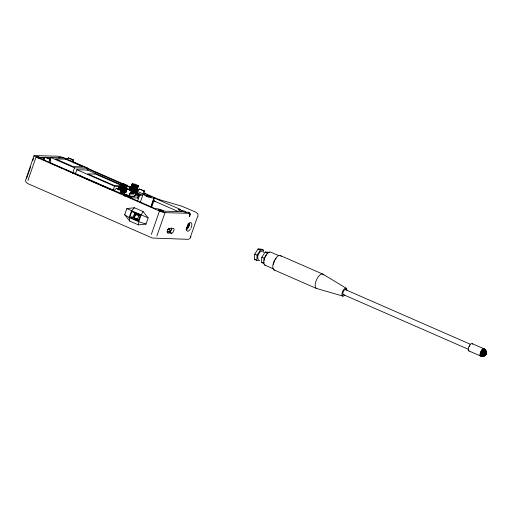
<?xml version="1.0" encoding="UTF-8"?>
<svg xmlns="http://www.w3.org/2000/svg" width="512" height="512" viewBox="0 0 512 512"><rect width="100%" height="100%" fill="white"/><g stroke="black" fill="none" stroke-linecap="round" stroke-linejoin="round"><path stroke-width="0.77" d="M480.474 352.288L480.051 354.97L480.525 356L481.914 356.429L484.627 355.789C487.437 354.189 486.675 349.581 483.648 348.698L481.965 349.69L480.474 352.288L486.016 353.843L485.248 355.296L482.912 356.403L480.525 356L468.736 350.848M189.766 214.707L189.446 216.704L190.144 214.701L189.946 213.35L187.661 212.077L189.171 213.165M44.128 159.558A5.722 0.896 19.2 0 1 42.496 159.328L120.762 193.37A5.722 0.896 19.2 0 1 128.666 195.456A5.722 0.896 19.2 0 1 129.875 197.357L129.101 197.197L155.718 208.838A5.722 0.896 19.2 0 1 158.995 209.146A5.722 0.896 19.2 0 1 164.57 211.174L181.99 211.674A5.722 0.896 19.2 0 1 178.413 209.702A5.722 0.896 19.2 0 1 180.646 209.555L154.022 197.914L153.843 200.877L151.533 207.507M188.493 226.995L189.152 223.302M259.782 260.506L256.794 260.416L254.432 259.386L254.752 254.144L258.054 248.986L261.05 249.069L263.405 250.099L263.27 252.346M256.794 260.416L257.107 255.174L260.416 250.016L263.405 250.099M263.955 262.016L263.866 263.514L261.504 262.483L261.824 257.235L265.126 252.077L268.122 252.166L269.299 252.678M264.045 260.512L264.179 258.266L267.488 253.107L265.126 252.077M138.432 224.89L138.714 221.715L141.037 215.04L143.078 211.546L134.432 207.763L126.835 208.582L124.691 214.746L129.786 221.114L138.432 224.89L146.029 224.077L148.173 217.914L143.078 211.546M485.811 353.76C485.766 354.931 485.734 348.499 483.13 348.787M483.853 356.038L485.421 354.893L486.336 351.795L484.928 349.395L483.648 348.698M45.254 157.254L49.619 159.162L49.075 162.202L50.835 162.253L50.381 159.181L46.022 157.274L45.254 157.254L42.944 159.52L44.122 159.558M72.378 161.338L72.653 159.821L68.288 157.914L66.899 159.27M116.346 188.326L120.704 190.234L120.16 193.274L121.92 193.325L121.472 190.253L117.107 188.346L116.346 188.326L114.029 190.592M137.523 190.81L139.373 188.998L143.731 190.906L143.187 193.946L140.474 201.747M485.856 353.715L485.248 355.296L484.23 356.019L481.504 356.269C480.256 353.888 481.971 350.042 484.512 349.235L485.722 350.976L485.728 354.285C487.046 351.635 484.147 355.61 485.952 354.074L480.883 351.322M34.029 155.667L25.606 180.154L25.875 181.978L27.603 183.526L152.346 238.029L188.25 239.341L189.926 238.573L190.944 236.858M197.946 216.755L197.939 213.882L195.789 212.134L181.754 206.176L158.106 199.258L159.411 199.725L144.794 193.331M151.168 207.034L153.907 198.042A5.722 0.896 19.2 0 1 146.003 195.955A5.722 0.896 19.2 0 1 144.794 194.061L145.574 194.214M26.656 178.17L30.592 166.867M32.691 160.845L33.478 158.579M27.936 180.416L36.07 157.056A4.294 0.672 19.2 0 1 34.528 155.571L58.125 156.243A4.294 0.672 19.2 0 1 63.654 157.843M38.144 158.208L38.637 156.794L42.074 158.406L39.392 157.978L36.659 156.582L38.637 156.794M39.546 158.682L40.038 157.261M50.01 160.205L50.938 157.536L74.515 167.846L87.808 168.23L87.11 170.227M72.883 172.518L74.515 167.846M120.845 184.602L87.475 170.01L76.838 169.702L75.398 173.843L113.12 190.336L114.637 190.381M113.12 190.336L114.56 186.202L120.64 186.374M117.888 189.453L118.906 186.605L120.064 186.637M118.08 189.242L119.008 186.573M118.221 189.222L119.155 186.554M118.387 189.075L118.906 186.605M118.4 189.222L119.098 187.219M118.547 189.197L119.085 187.072M118.515 189.99L119.245 187.194M126.925 185.12L125.645 188.794L125.958 189.21L123.405 188.819L119.763 187.091L121.056 183.315L124.218 183.91L127.251 185.44L124.077 184.947L121.056 183.315M118.976 189.453L119.443 187.322M119.802 187.155L121.19 183.258M119.872 187.232L121.146 183.558M119.968 187.315L121.242 183.642M119.238 189.6L119.674 187.456M120.09 187.405L121.37 183.731M120.32 186.925L121.088 184.723M120.243 187.501L121.517 183.834M119.526 189.741L119.936 187.597M120.416 187.603L121.696 183.936M119.84 189.894L120.538 187.891L120.224 187.738M120.621 187.712L121.894 184.045M120.838 187.827L122.118 184.154M120.173 190.042L120.87 188.038L120.538 187.891M121.082 187.936L122.362 184.269M120.531 190.195L121.229 188.192L120.87 188.038M121.338 188.058L122.618 184.384M121.613 188.173L122.893 184.499M120.902 190.349L121.6 188.346L121.229 188.192M121.894 188.288L123.174 184.614M121.056 191.162L121.984 188.493L121.6 188.346M122.189 188.403L123.469 184.73M121.984 188.493L122.381 188.64L121.446 191.309L123.027 191.821L125.901 192.262L126.419 189.792M122.496 188.512L123.77 184.845M121.85 191.45L122.778 188.774L126.899 189.549L125.805 188.602M122.797 188.621L124.077 184.947M123.104 188.723L124.384 185.05M122.246 191.578L123.174 188.909M123.405 188.819L124.685 185.146M122.643 191.706L123.571 189.037M123.706 188.909L124.986 185.235M123.027 191.821L123.962 189.152M123.994 188.986L125.274 185.318M122.426 194.08L122.918 192.653L124.781 192.71L124.288 194.131M124.275 189.062L125.549 185.389M123.405 191.93L124.333 189.254M124.538 189.126L125.818 185.453M123.77 192.019L124.698 189.35M124.787 189.178L126.067 185.504M125.018 189.222L126.298 185.549M124.115 192.102L125.043 189.434M125.229 189.254L126.509 185.581M125.414 189.274L126.694 185.606M124.442 192.173L125.37 189.504M125.581 189.286L127.046 185.216M124.742 192.23L125.67 189.562M125.715 189.28L127.142 185.299M125.824 189.267L127.213 185.37M125.907 189.248L127.251 185.44M125.018 192.275L125.946 189.606M125.261 192.301L126.189 189.632M124.134 195.93L124.627 194.509L128.71 196.294L126.086 195.885L123.302 194.47L124.627 194.509M125.472 192.314L126.406 189.645M125.651 192.314L126.586 189.645M125.798 192.294L126.867 189.331M125.901 192.262L126.918 189.414M124.787 196.096L125.28 194.682M126.189 196.57L126.682 195.155M129.056 189.766L130.074 186.918L131.232 186.957M129.107 189.856L130.176 186.886M129.197 189.952L130.323 186.874M130.253 187.392C128.045 193.178 130.842 188.589 130.074 186.918M129.677 190.31L130.413 187.514M132.275 183.597L130.931 187.405L133.658 188.832L137.075 189.562L138.419 185.76L135.686 184.333L132.275 183.597L134.938 185.158L138.419 185.76M129.907 190.445L130.611 187.635M132.358 183.578L130.97 187.475L131.322 187.232M131.034 187.546L132.467 183.565M130.406 189.914L130.842 187.77M131.13 187.629L132.602 183.558M131.258 187.725L132.538 184.051M130.694 190.061L131.098 187.917M131.411 187.821L132.685 184.147M131.584 187.923L132.864 184.256M130.771 190.88L131.706 188.211L131.392 188.058M131.782 188.032L133.062 184.358M132.006 188.141L133.286 184.474M131.11 191.027L132.038 188.358L131.706 188.211M132.25 188.256L133.523 184.589M131.699 190.515L132.397 188.512L132.038 188.358M132.506 188.371L133.786 184.704M129.946 196.314L129.99 196.186A2.144 0.941 -66.4 0 1 129.69 194.157A2.144 0.941 -66.4 0 1 131.386 192.186L135.29 192.154A2.291 1.005 -66.4 0 1 135.61 194.317A2.291 1.005 -66.4 0 1 133.805 196.422L129.946 196.314A2.291 1.005 -66.4 0 1 129.626 194.15A2.291 1.005 -66.4 0 1 131.437 192.045M132.781 188.493L134.054 184.819M131.84 191.334L132.768 188.666L132.397 188.512M133.062 188.608L134.342 184.934M132.224 191.482L133.152 188.813L132.768 188.666M133.357 188.717L134.637 185.05M132.845 190.957L133.542 188.954L133.152 188.813M133.658 188.832L134.938 185.158M133.011 191.763L133.946 189.094L138.067 189.869L136.966 188.922M133.965 188.941L135.245 185.267M134.272 189.037L135.546 185.37M133.414 191.898L134.342 189.229M134.573 189.139L135.853 185.466M133.805 192.026L134.739 189.357M134.874 189.222L136.147 185.555M134.426 191.475L135.123 189.472M135.162 189.306L136.442 185.638M135.437 189.376L136.717 185.709M130.605 191.923L134.144 193.472L133.914 194.125L129.472 193.997M134.573 192.243L135.501 189.574M135.706 189.44L136.986 185.773M134.938 192.339L135.866 189.67M135.955 189.498L137.235 185.824M136.186 189.536L137.466 185.869M133.805 196.422L133.843 196.294A2.144 0.941 -66.4 0 0 135.539 194.323A2.144 0.941 -66.4 0 0 135.238 192.294L131.386 192.186M136.211 189.754L135.283 192.422L136.96 192.614L137.018 192.218M136.397 189.574L137.67 185.901M135.61 192.493L136.538 189.824M136.582 189.594L137.862 185.92M136.742 189.6L138.214 185.536M135.91 192.55L136.838 189.882M136.883 189.6L138.31 185.619M136.992 189.587L138.381 185.69M135.206 195.162L135.949 193.024M136.186 192.595L137.114 189.92M136.429 192.621L137.357 189.952M136.64 192.634L137.568 189.965M136.819 192.634L137.946 189.549M136.96 192.614L138.035 189.651M137.069 192.582L138.086 189.734M137.517 193.51L136.685 194.547L137.146 194.56L137.517 193.51L135.328 192.55M129.824 217.21L131.776 211.603L140.378 215.366L138.426 220.973L129.824 217.21L133.146 217.306L139.072 219.84M137.562 198.118L138.72 194.797L140.448 194.842L137.382 193.504M137.414 201.664L139.661 195.206L142.726 195.283L136.595 192.602M133.146 217.306L134.854 212.403M135.584 212.838L134.195 216.838L134.528 216.851M135.686 213.517L134.118 218.15L137.421 219.59L139.014 219.642M135.066 216.07L136.109 213.082M137.421 219.59L138.72 215.853L140.32 215.904M146.79 196.576L147.283 195.155L151.366 196.941L148.691 196.512L145.958 195.117L147.283 195.155M148.845 197.216L149.338 195.802M150.886 206.918L154.022 197.914M151.354 234.387L159.488 211.034L36.07 157.056M156.883 235.994L165.018 212.634L189.946 213.35M168.39 228.307L169.805 228.928L169.581 229.574L167.354 229.517M167.149 231.827L169.51 231.75A2.144 0.941 -66.4 0 0 170.989 230.291A2.144 0.941 -66.4 0 0 171.309 228.026M186.118 229.869L188.422 223.245M190.451 236.954L197.421 216.934M186.157 229.946L189.018 225.491M485.978 353.696L484.544 355.411L482.547 356.262C481.44 354.144 482.963 350.726 485.222 350.016L486.221 351.366L486.4 352.973L485.658 354.189L486.394 352.608L485.99 351.04M134.432 207.763L131.488 210.867L129.165 217.542L129.786 221.114M485.664 354.048L486.246 352.966M485.766 354.278L484.179 352.166L481.395 350.438M482.97 356.019L480.954 356.166M486.016 353.843L483.258 354.714L480.045 354.17M486.01 353.914L483.354 354.093L480.186 353.254M484.845 354.918L485.779 354.694L485.766 353.818M485.69 353.971L486.048 353.632M68.288 157.914L73.414 159.84L73.869 162.912M49.619 159.162L50.381 159.181M72.653 159.821L73.414 159.84M72.653 173.184L75.782 173.274M120.294 185.882L114.707 185.722L87.597 173.869L95.578 174.093L120.486 184.992M139.373 188.998L144.499 190.925L144.947 193.997L143.187 193.946L137.056 191.264M120.704 190.234L121.472 190.253M143.731 190.906L144.499 190.925M129.696 193.344L134.144 193.472M134.048 195.853L138.835 195.987M129.99 196.186L133.843 196.294M130.957 197.786L138.138 197.99M139.411 214.528L135.424 214.413L138.72 215.853M168.326 228.883L169.805 228.928M167.194 231.686L169.51 231.75M171.725 233.19L167.866 233.082A2.573 1.126 -66.4 0 1 167.507 230.643A2.573 1.126 -66.4 0 1 169.542 228.275L173.395 228.384A2.573 1.126 -66.4 0 1 173.754 230.822A2.573 1.126 -66.4 0 1 171.725 233.19L168.186 231.642M254.432 259.386L255.93 259.43M261.504 262.483L263.002 262.522M480.218 355.597L483.379 355.686L486.003 353.728L483.264 355.258L480.051 354.97M342.989 296.122L317.069 288.634A7.872 3.443 -66.4 0 1 316.755 279.29A7.872 3.443 -66.4 0 1 323.667 274.989M155.334 201.325L153.843 200.877L177.766 211.36M121.626 191.898L122.694 192.064L122.144 191.718M146.029 224.077L138.714 221.715L129.165 217.542L124.691 214.746M133.542 188.954L133.946 189.094M122.381 188.64L122.778 188.774M62.694 157.907L59.315 157.229L60.128 157.837M148.173 217.914L126.835 208.582M87.808 168.23L64.23 157.92L41.37 157.293A5.722 0.896 19.2 0 1 44.294 158.771M64.384 158.163L67.309 159.443M73.158 162.003L125.056 184.698M126.522 185.338L130.906 187.258M87.142 168.659L121.472 183.674M126.579 185.907L130.234 187.507M126.374 188.134L129.293 189.408M280.608 255.674L323.04 274.227L346.246 288.269M278.842 255.68L270.867 252.192A7.155 3.13 -66.4 0 0 264.768 257.645A7.155 3.13 -66.4 0 0 265.434 265.286M138.72 194.797L139.661 195.206M137.146 194.56L138.374 195.098M136.685 194.547L139.136 195.622M135.238 194.086L138.17 195.373M76.838 169.702L114.56 186.202M258.054 248.986L260.416 250.016M472.288 343.712L484.077 348.864L485.376 350.394M122.861 191.866L124.781 192.71M345.562 289.677L470.234 344.205M121.638 192.096L122.918 192.653M50.906 163.328L63.283 168.749M64.742 169.382L66.925 170.336M68.384 170.976L78.579 175.437M80.038 176.07L96.064 183.078M97.517 183.718L99.706 184.672M101.158 185.312L111.36 189.766M254.752 254.144L257.107 255.174M261.824 257.235L264.179 258.266M343.2 294.56L468.602 349.402M264.653 265.03L273.357 268.838M273.773 269.798L316.211 288.358M137.427 213.658L140.538 215.002M131.68 216.742L138.861 219.885M58.579 157.702L58.758 157.786A5.722 0.896 19.2 0 0 59.456 158.106M481.965 349.69L484.57 351.648L485.862 354.202L484.973 351.264L482.554 349.126M189.434 212.851L190.144 214.701M189.466 222.893A4.653 2.035 -66.3 0 1 186.643 229.702M190.349 229.171A4.653 2.035 -66.3 0 1 186.598 229.389A4.653 2.035 -66.3 0 1 190.349 222.669A4.653 2.035 -66.3 0 1 190.931 228.128M165.018 212.634A4.294 0.672 19.2 0 1 159.488 211.034M169.638 230.47A2.573 1.126 -66.4 0 1 169.28 230.963M171.482 228.269A2.291 1.005 -66.4 0 1 170.899 230.598A2.291 1.005 -66.4 0 1 169.459 231.891M126.682 188.39A2.291 1.005 -66.4 0 1 127.117 188.691M127.226 188.762A2.144 0.941 -66.4 0 1 127.488 189.293M273.376 264.371A7.155 3.13 -66.4 0 1 273.677 263.219M273.869 262.637A7.155 3.13 -66.4 0 1 274.579 260.915M275.475 259.315A7.155 3.13 -66.4 0 1 276.141 258.374M274.637 270.074A7.872 3.443 -66.4 0 1 274.323 260.736A7.872 3.443 -66.4 0 1 281.229 256.429M344.806 294.989A4.294 1.882 -66.4 0 1 341.958 294.65A4.294 1.882 -66.4 0 1 344.378 288.806A4.294 1.882 -66.4 0 1 346.803 290.17M343.853 294.579A2.72 1.19 -66.4 0 1 343.245 291.75A2.72 1.19 -66.4 0 1 345.779 289.939M469.523 346.586A2.72 1.19 -66.4 0 1 469.862 345.978M469.165 351.014A4.006 1.754 -66.4 0 1 469.094 346.17A4.006 1.754 -66.4 0 1 472.595 344.122M258.701 259.264A4.294 1.882 -66.4 0 1 258.534 254.17A4.294 1.882 -66.4 0 1 262.304 251.821M486.176 352.134C484.851 357.837 486.918 352.058 486.016 351.091L485.722 350.976C483.917 351.546 482.701 354.278 483.584 355.968L484.742 355.488L485.946 353.677C483.968 358.586 483.674 351.872 486.176 352.134M186.483 212.294L186.394 212.39A2.861 0.448 19.2 0 1 182.656 211.437A2.861 0.448 19.2 0 1 181.542 210.362A2.861 0.448 19.2 0 1 185.67 211.686L186.483 212.294M65.517 159.155L55.546 158.874L73.229 166.605L83.2 166.893L65.517 159.155M163.053 211.725L160.442 210.97A2.861 0.448 19.2 0 1 158.656 209.709A2.861 0.448 19.2 0 1 162.65 210.867A2.861 0.448 19.2 0 1 163.053 211.725"/></g></svg>
